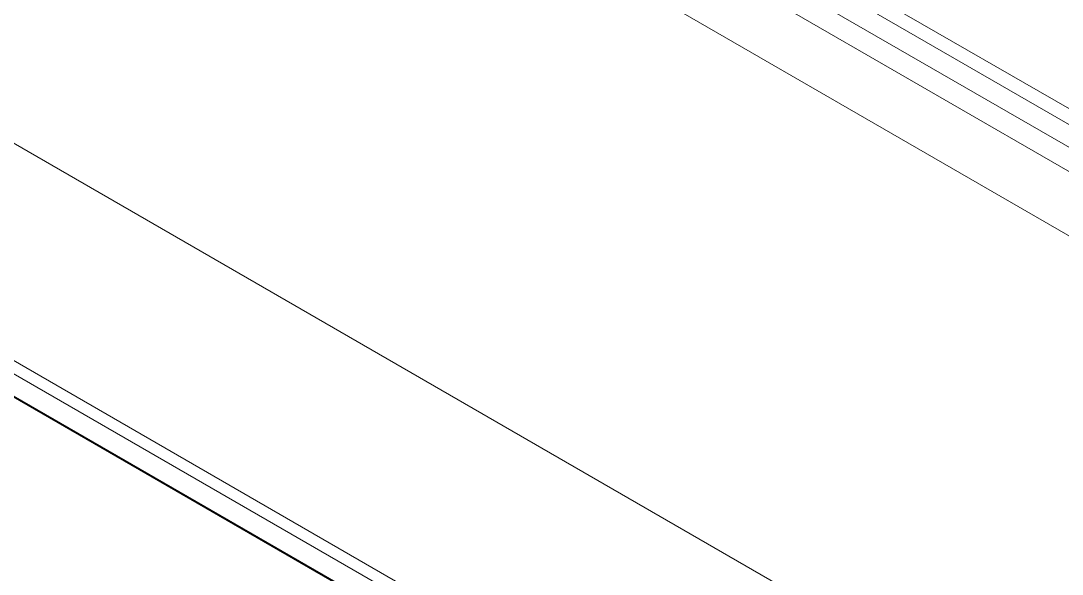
# Model space of a CAD drawing. Header units: millimetres. Extents: x -279 to 4999, y 61 to 3536.
# Drawn here: x 3976.7 to 4045.2, y 1655.7 to 1692.1 of the extents above; entities that cross this region are included whole.
import ezdxf

# ---------------------------------------------------------------- set-up
doc = ezdxf.new("R2010")
doc.units = ezdxf.units.MM
doc.layers.add('ZANO_R', color=7, linetype='Continuous', lineweight=0)

msp = doc.modelspace()

# ---------------------------------------------------------------- linework, layer by layer
at = {"layer": 'ZANO_R'}
for p, q in [((4602.048, 1365.124), (3468.558, 2019.545)), ((4604.064, 1359.814), (3462.886, 2018.673)), ((4604.064, 1361.396), (3465.627, 2018.673)), ((3467.912, 2018.863), (4601.78, 1364.224)), ((3461.291, 2015.354), (4599.127, 1358.423)), ((3430.501, 1999.105), (4568.337, 1342.175)), ((4018.624, 1645.237), (3943.801, 1688.436)), ((3943.866, 1687.527), (4018.688, 1644.328)), ((4026.686, 1638.239), (3973.059, 1669.201)), ((4026.842, 1638.077), (3973.214, 1669.038))]:
    msp.add_line(p, q, dxfattribs=at)

doc.saveas('drawing.dxf')
